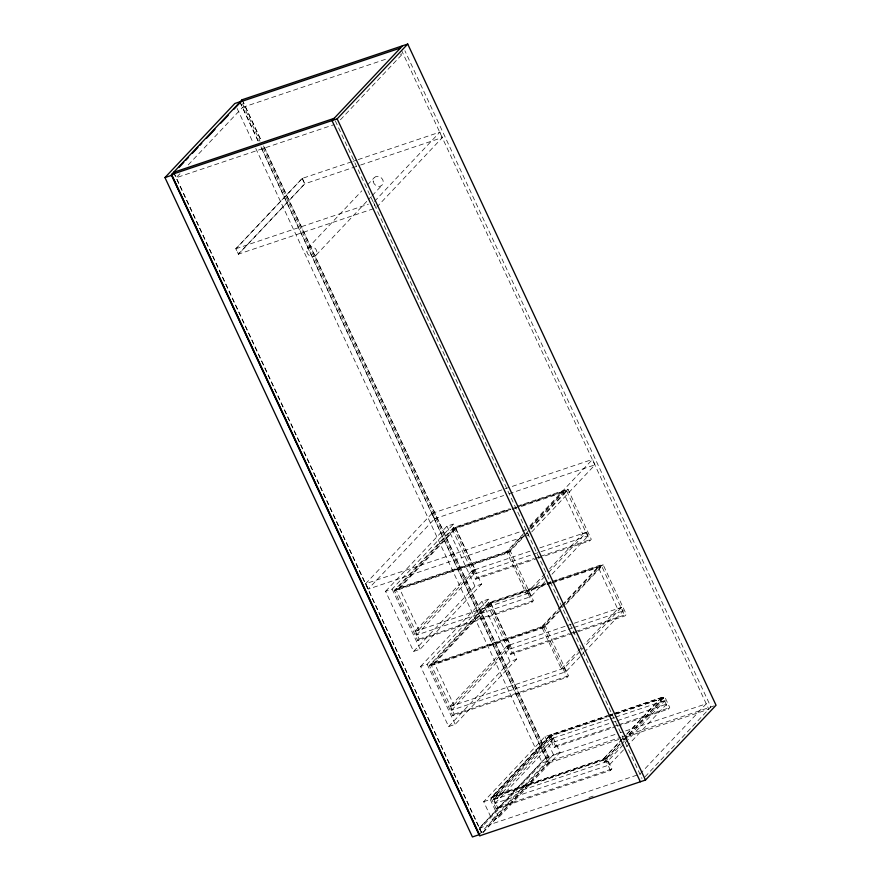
<?xml version="1.0" encoding="UTF-8"?>
<svg xmlns="http://www.w3.org/2000/svg" width="881" height="881" viewBox="0 0 881 881"><rect width="100%" height="100%" fill="white"/><g stroke="black" fill="none" stroke-linecap="round" stroke-linejoin="round"><path stroke-width="0.66" stroke-dasharray="4.41 3.3" d="M179.988 173.744L176.079 177.764L334.053 124.639M188.226 164.89L242.583 107.383M340.396 119.794L402.98 53.433L400.381 54.314M373.478 208.72L238.355 254.169L235.833 248.761L302.161 178.436L351.64 161.796M238.355 254.169L304.683 183.843L359.349 165.463M307.667 248.288L361.849 190.847M367.454 184.9L373.996 177.962M316.125 255.083L367.498 200.604M368.434 199.613L371.242 196.639M372.178 195.648L382.453 184.757M374.48 201.452L439.872 132.117L442.394 137.524L376.066 207.85L373.544 202.443M385.57 591.316L446.964 526.221L453.528 524.019L481.555 584.125L420.171 649.209L413.596 651.422L385.57 591.316L392.144 589.103L453.528 524.019M417.726 640.575L419.136 639.077L395.734 588.882L510.022 550.449L533.423 600.644L532.014 602.141L417.726 640.575L394.325 590.38L453.594 527.543L509.438 508.755M399.445 588.332L455.895 528.49M544.965 581.669L530.858 596.635L416.57 635.069L414.885 631.457L472.271 570.613L530.714 550.955M418.783 629.805L475.233 569.963L455.609 527.884L399.159 587.737L418.783 629.805L415.358 630.961M416.57 635.069L473.956 574.225L532.399 554.567M510.628 509.383L452.184 529.04L475.586 579.224L476.995 577.727L534.139 558.51M529.899 525.77L592.495 459.408L595.016 464.816L529.624 534.15M523.523 533.644L506.597 551.605L526.21 593.684L529.646 592.528M530.109 526.662L563.036 491.752L582.66 533.831L549.733 568.741M506.872 552.2L522.862 535.252M529.448 528.259L563.322 492.358M413.596 651.422L474.991 586.328L481.555 584.125M394.325 590.38L508.612 551.947L525.076 534.492M526.012 533.49L529.778 529.503M530.714 528.501L567.882 489.109L591.283 539.293L589.874 540.791L543.114 556.517M527.234 533.093L508.888 552.552L394.6 590.986L453.869 528.137L511.013 508.921M531.001 529.107L568.157 489.704L517.51 506.74M420.611 666.443L481.995 601.36L488.57 599.146L516.596 659.252L455.213 724.347L448.638 726.55L420.611 666.443L427.175 664.241L488.57 599.146M452.757 715.713L454.178 714.216L430.765 664.021L545.053 625.587L568.465 675.771L567.045 677.269L452.757 715.713L429.355 665.518L488.625 602.681L545.768 583.453M434.476 663.47L490.926 603.617M526.21 593.684L545.967 572.727M414.885 631.457L529.173 593.023L545.163 576.064M548.456 572.573L586.559 532.179L588.244 535.78L551.55 574.687M579.995 656.808L565.888 671.763L451.601 710.207L449.916 706.595L507.313 645.751L565.756 626.094M453.814 704.943L510.264 645.09L490.651 603.022L434.201 662.864L453.814 704.943L450.389 706.099M451.601 710.207L508.987 649.352L572.628 627.955M545.658 584.521L487.215 604.168L510.628 654.363L512.037 652.865L569.181 633.648M561.384 605.787L541.628 626.743L561.252 668.811L564.677 667.666M562.331 604.795L598.078 566.89L617.702 608.969L584.764 643.879M541.903 627.338L557.904 610.379M558.84 609.388L561.671 606.392M562.607 605.39L598.353 567.485M448.638 726.55L510.022 661.466L516.596 659.252M429.355 665.518L543.643 627.085L558.224 611.623M561.99 607.626L602.912 564.236L626.325 614.431L624.904 615.929L578.156 631.655M560.393 610.225L543.929 627.679L429.642 666.124L488.911 603.276L546.055 584.059M566.031 604.245L603.199 564.842L552.552 581.878M561.252 668.811L577.242 651.852M578.178 650.861L581.008 647.865M449.916 706.595L564.203 668.161L580.205 651.202M581.141 650.2L621.601 607.317L623.274 610.918L584.709 651.819M580.942 655.805L583.762 652.81M483.669 801.688L490.243 799.474L551.627 734.391L560.041 752.429L498.657 817.513L492.083 819.726L483.669 801.688L545.064 736.604L607.438 715.691M496.212 808.879L497.622 807.381L492.435 796.259L606.723 757.825L611.91 768.948L610.489 770.435L496.212 808.879L491.025 797.757L550.295 734.919L555.482 746.031L554.072 747.529L548.885 736.406L607.328 716.76M495.948 795.29L552.398 735.437M623.44 749.973L609.333 764.928L495.045 803.373L493.36 799.761L550.757 738.917L609.2 719.259M497.258 798.109L553.709 738.267L552.31 735.261L495.86 795.103L497.258 798.109L493.834 799.265M495.045 803.373L552.431 742.518L610.874 722.872M479.528 828.074L545.857 757.748M479.044 829.946L542.289 762.891L548.863 760.677L262.318 146.169M492.083 819.726L553.466 754.632L560.041 752.429M479.011 834.736L548.863 760.677M482.81 832.545L550.328 760.975L620.918 737.232M482.986 832.49L550.493 760.92L263.705 145.883M623.043 738.025L603.287 758.97L604.696 761.977L608.121 760.832M626.809 734.038L659.737 699.129L661.146 702.135L625.389 740.04M603.375 759.158L623.131 738.212M626.898 734.214L659.825 699.305M491.025 797.757L605.313 759.323L619.894 743.861M623.66 739.864L664.582 696.475L669.769 707.597L668.36 709.095L616.403 726.561M619.971 744.038L605.39 759.499L491.102 797.933L550.372 735.095L607.516 715.879M623.737 740.051L664.659 696.662L614.013 713.687M604.696 761.977L620.687 745.029M621.623 744.027L624.453 741.031M493.36 799.761L607.648 761.327L665.045 700.483L666.719 704.084L624.387 748.971M639.925 774.124L706.254 703.798L620.191 732.75M645.035 776.789L710.901 706.969L404.908 50.768M242.407 107.438L387.332 58.697M352.94 161.355L356.827 160.045M358.127 159.615L439.872 132.117M360.648 165.022L442.394 137.524M235.833 248.761L368.357 204.183M431.921 513.414L592.495 459.408M434.443 518.821L503.723 495.518M508.943 493.767L595.016 464.816M517.235 506.135L567.882 489.109M512.313 508.491L516.211 507.181M515.814 507.632L566.472 490.596L589.874 540.791M452.46 529.635L510.903 509.978M512.202 509.548L516.101 508.238M521.299 506.487L566.747 491.202M396.01 589.488L510.297 551.054M539.811 547.905L586.559 532.179M471.798 571.108L475.233 569.963M582.66 533.831L586.085 532.675M533.699 554.127L588.244 535.78M535.439 558.08L539.337 556.77M540.637 556.329L591.283 539.293M475.586 579.224L536.628 558.697M537.928 558.257L541.826 556.946M547.068 583.024L550.966 581.713M552.266 581.273L602.912 564.236M547.354 583.618L551.253 582.308M546.958 584.081L550.856 582.77M552.156 582.33L601.503 565.734L624.904 615.929M487.501 604.773L545.945 585.116M547.244 584.687L551.132 583.376M552.431 582.936L601.789 566.34M419.136 639.077L533.423 600.644M431.051 664.626L545.339 626.182M567.045 625.653L621.601 607.317M506.839 646.247L510.264 645.09M617.702 608.969L621.127 607.813M573.927 627.514L623.274 610.918M570.481 633.208L574.368 631.897M575.667 631.468L626.325 614.431M510.628 654.363L571.659 633.835M572.958 633.395L576.857 632.084M454.178 714.216L568.465 675.771M608.738 715.262L612.636 713.951M613.925 713.511L664.582 696.475M608.815 715.438L612.713 714.128M608.628 716.319L663.173 697.972L668.36 709.095M548.962 736.593L607.405 716.936M608.705 716.495L663.25 698.148M610.5 718.83L614.387 717.519M615.687 717.079L665.045 700.483M550.284 739.412L553.709 738.267M661.146 702.135L664.571 700.979M612.174 722.431L616.072 721.121M617.372 720.68L666.719 704.084M555.482 746.031L617.812 725.063M619.112 724.634L669.769 707.597M554.072 747.529L615.103 727.001M614.971 734.501L545.68 757.803L479.352 828.129L638.626 774.564M622.217 736.791L714.755 705.67M618.803 739.478L548.202 763.221L260.831 146.94M626.622 736.846L708.776 709.216L401.978 51.274M492.512 796.435L606.8 758.001M497.622 807.381L611.91 768.948M588.982 797.514L594.201 795.763M335.298 120.84L641.952 778.452M529.173 593.023L530.858 596.635M564.203 668.161L565.888 671.763M607.648 761.327L609.333 764.928M508.612 551.947L532.014 602.141M543.643 627.085L567.045 677.269M605.313 759.323L610.489 770.435M302.161 178.436L304.683 183.843M453.594 527.543L476.995 577.727M488.625 602.681L512.037 652.865M472.271 570.613L473.956 574.225M507.313 645.751L508.987 649.352M550.757 738.917L552.431 742.518M446.964 526.221L474.991 586.328M481.995 601.36L510.022 661.466M545.064 736.604L553.466 754.632M242.176 99.729L261.371 140.894M242.011 99.784L261.205 140.949M263.529 145.938L550.328 760.975M242.55 103.782L259.983 141.18M240.061 101.976L258.673 141.896M261.007 146.885L548.378 763.155M239.885 102.031L258.507 141.951M237.143 108.484L253.42 143.383M255.743 148.371L542.289 762.891M392.144 589.103L420.171 649.209M427.175 664.241L455.213 724.347M490.243 799.474L498.657 817.513M365.758 583.674L368.28 589.081M173.733 172.291L481.544 832.402M173.557 172.357L481.378 832.457M302.326 178.38L235.998 248.695L238.52 254.113L304.848 183.788L302.326 178.38M432.086 513.348L365.593 583.729L526.166 529.734L528.688 535.141L368.115 589.147L434.608 518.766L432.086 513.348M373.225 181.607A5.429 4.68 43.3 0 0 381.572 185.605A5.429 4.68 43.3 0 0 379.865 176.872A5.429 4.68 43.3 0 0 373.225 181.607M306.896 251.922A5.429 4.68 43.3 0 0 315.244 255.931A5.429 4.68 43.3 0 0 313.537 247.198A5.429 4.68 43.3 0 0 306.896 251.922"/><path stroke-width="1.32" d="M175.308 171.355L171.531 175.352L479.011 834.736L472.436 836.95L164.956 177.566L234.82 103.495L241.383 101.293L233.839 109.299M242.011 99.784L407.727 44.05L716.044 705.24L645.476 780.048L479.76 835.783L171.443 174.592L242.176 99.729M179.085 167.346L183.799 162.346M185.693 160.342L188.523 157.336M192.3 153.338L197.961 147.325M199.855 145.332L201.738 143.328M206.462 138.317L214.953 129.32M220.624 123.307L228.168 115.301M402.584 45.779L332.016 120.587L640.333 781.777M171.443 174.592L337.159 118.858L407.727 44.05M239.885 102.031L400.459 48.026M173.557 172.357L334.13 118.351M164.956 177.566L171.531 175.352M337.159 118.858L645.476 780.048M171.619 174.537L479.936 835.728"/></g></svg>
